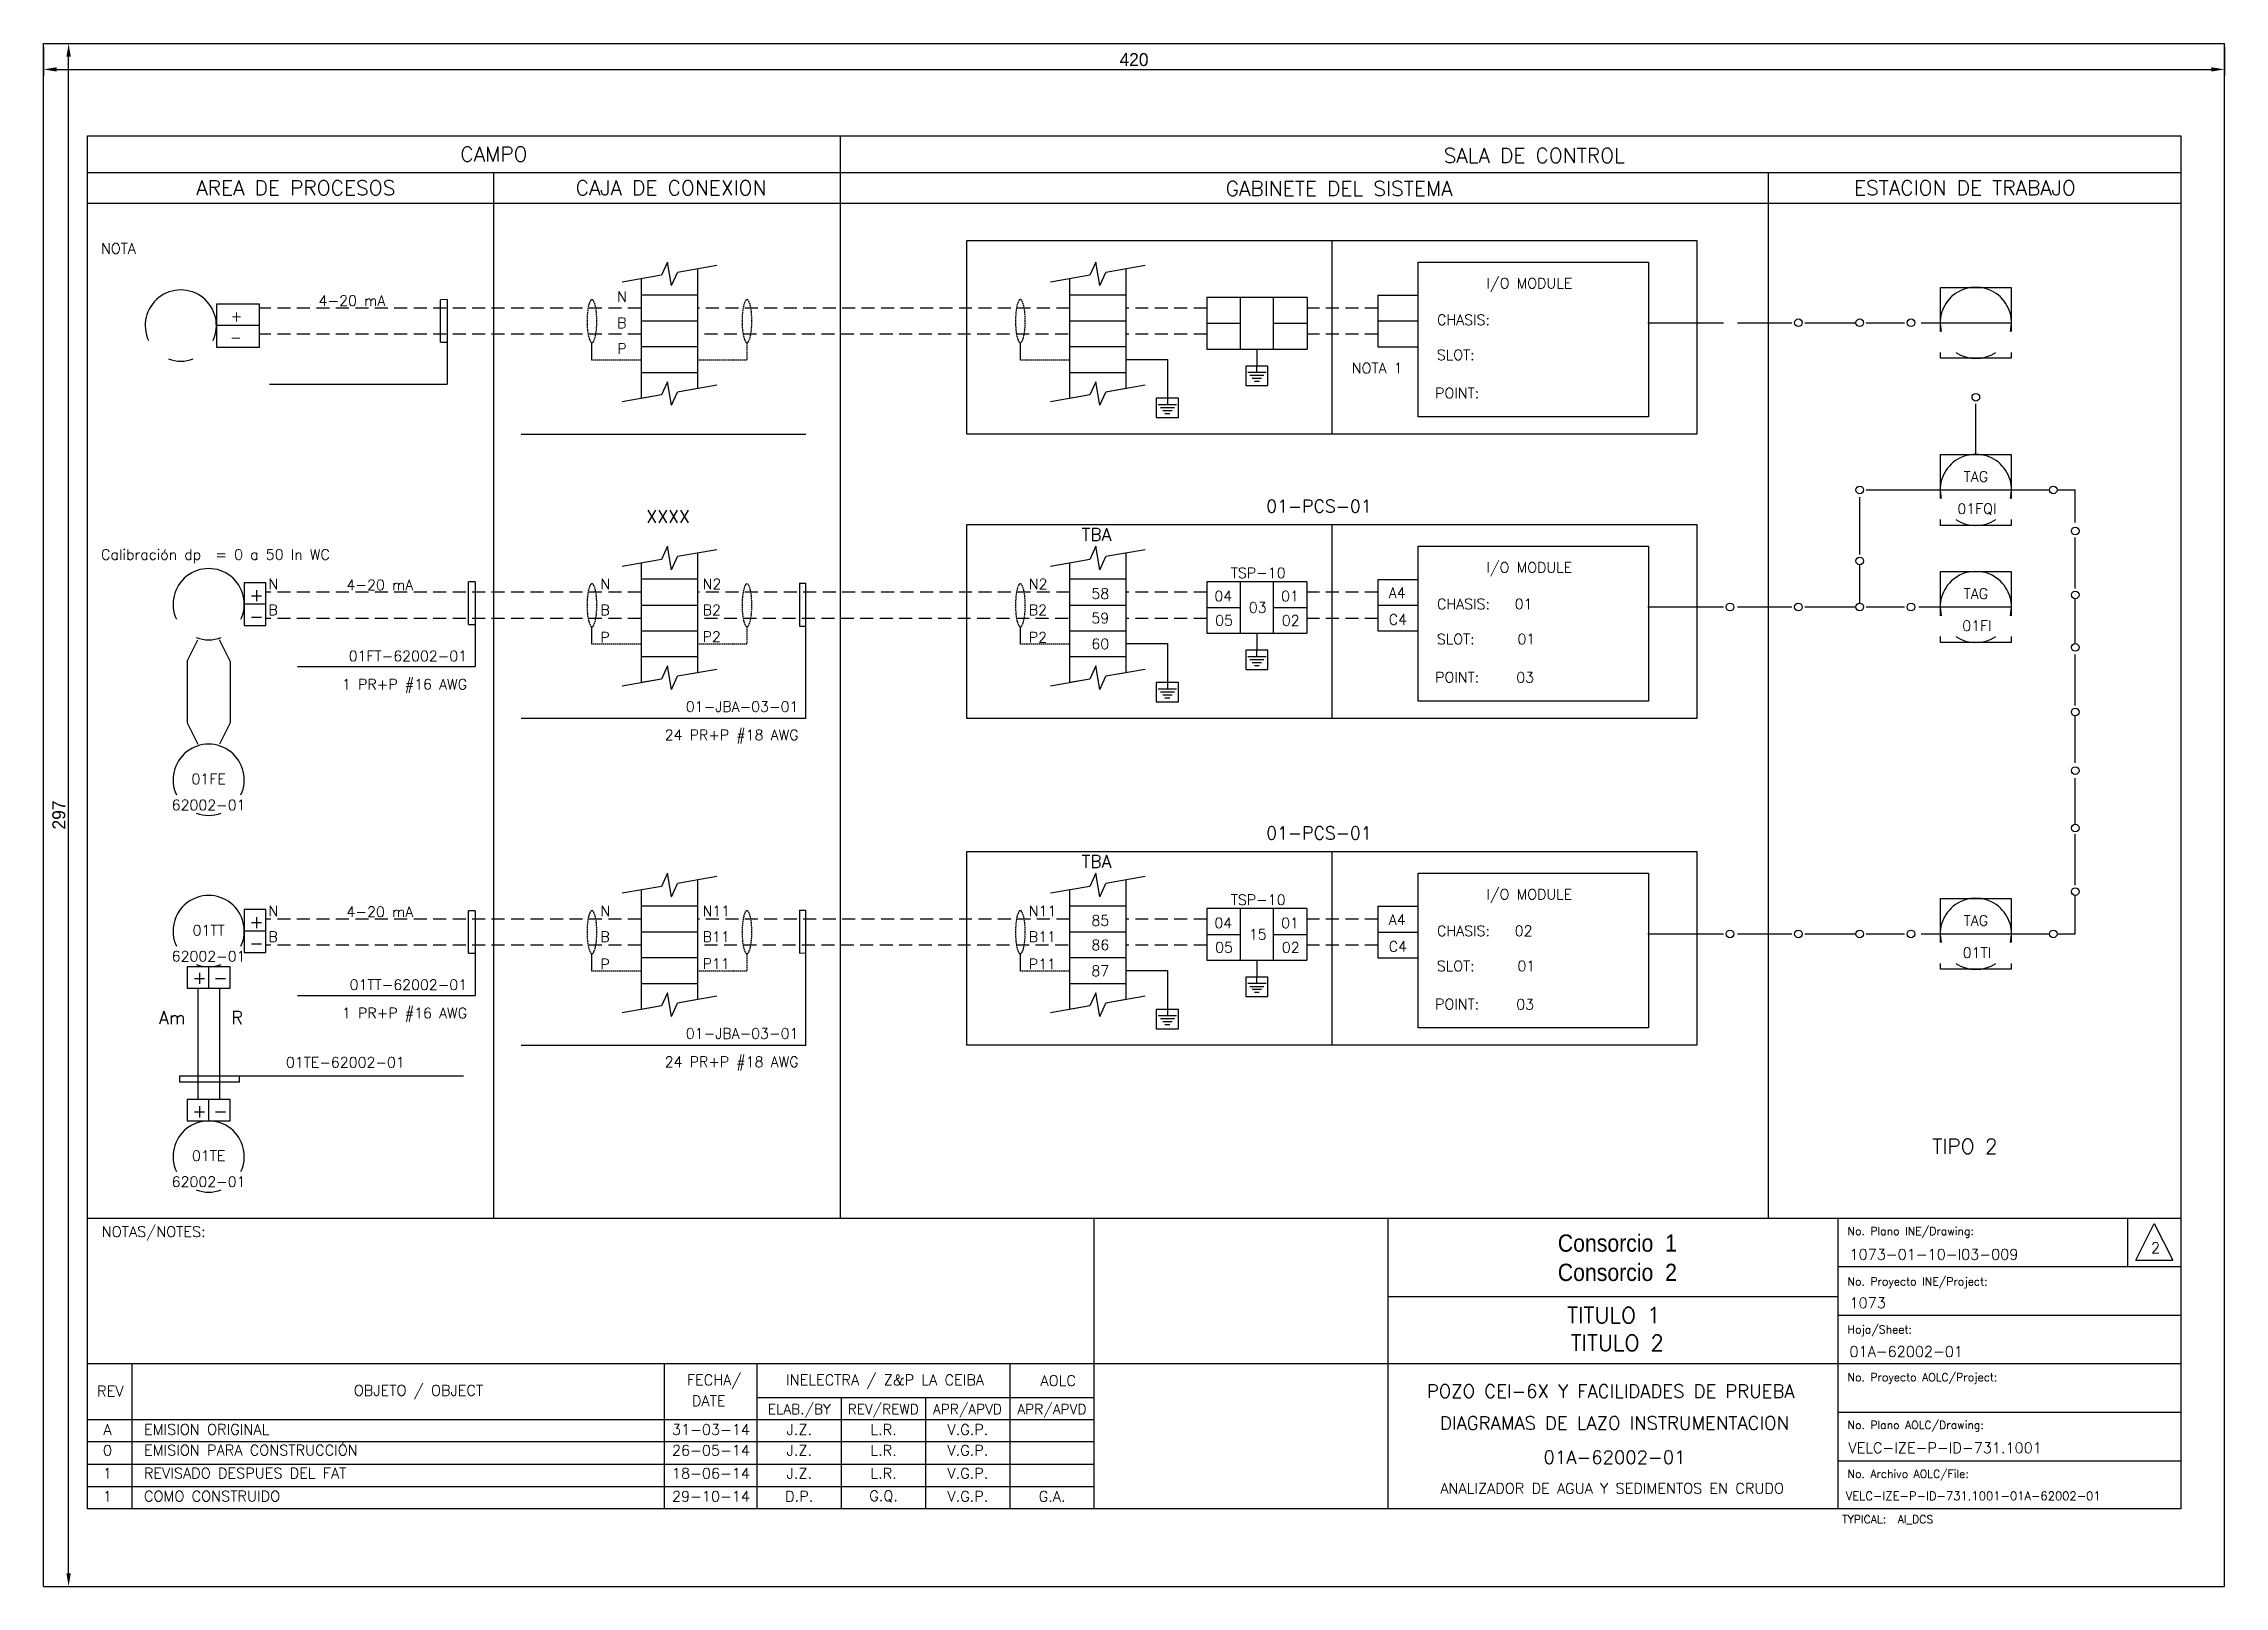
# Model space of a CAD drawing. Header units: millimetres. Extents: x 10 to 430, y 12 to 309.
import ezdxf
from ezdxf.enums import TextEntityAlignment as Align

# ---------------------------------------------------------------- set-up
doc = ezdxf.new("R2010")
doc.units = ezdxf.units.MM
doc.linetypes.add('HIDDEN', pattern=[0.375, 0.25, -0.125])
doc.layers.add('ATRIB-SELLO', color=7, linetype='Continuous')
doc.layers.add('DIM', color=7, linetype='Continuous')
doc.styles.add('100', font='ROMANS', dxfattribs={"height": 2.44})
doc.styles.add('120', font='ROMANS.shx', dxfattribs={"height": 2.848})
doc.styles.add('SIMPLEX', font='SIMPLEX.SHX')
doc.styles.add('style4', font='swissck.ttf')
doc.dimstyles.new('ISO-25', dxfattribs={"dimtxt": 2.5, "dimasz": 2.5, "dimexe": 1.25, "dimexo": 0.625, "dimtad": 1, "dimtxsty": 'Standard', "dimcen": 2.5, "dimadec": 0, "dimazin": 0, "dimtfac": 1, "dimtmove": 0, "dimatfit": 3, "dimfxl": 1, "dimarcsym": 0})

# ---------------------------------------------------------------- blocks, each defined once
blk = doc.blocks.new('CONR3_1')
at = {"layer": 'DIM', "linetype": 'HIDDEN'}
for p, q in [((9.46, 0), (0, 0)), ((9.46, 3.37), (9.46, 0))]:
    blk.add_line(p, q, dxfattribs=at)
blk.add_lwpolyline([(9.46, 3.37, -0.273919), (9.2, 3.53, -0.069643), (8.8, 4.58, -0.03238), (8.61, 5.8, -0.023444), (8.53, 7.5, -0.023444), (8.61, 9.2, -0.03238), (8.8, 10.42, -0.069643), (9.2, 11.47, -0.273919), (9.46, 11.62, -0.273919), (9.73, 11.47, -0.069643), (10.13, 10.42, -0.03238), (10.32, 9.2, -0.023444), (10.4, 7.5, -0.023444), (10.32, 5.8, -0.03238), (10.13, 4.58, -0.069643), (9.73, 3.53, -0.273919)], format="xyb", close=True, dxfattribs=at)
at = {"style": '100'}
for tag, p in [('D01', (0.91, 10.59)), ('D02', (0.91, 5.61)), ('D03', (0.91, 0.45))]:
    blk.add_attdef(tag, p, '', height=2, dxfattribs=at)
at = {"style": '100', "flags": 1}
for tag, p in [('SENAL', (9.36, -3.42)), ('NIVEL', (9.36, -7.29))]:
    blk.add_attdef(tag, text='', height=2.44, dxfattribs=at).set_placement(p, align=Align.CENTER)
blk = doc.blocks.new('CONL3_1')
at = {"color": 1}
blk.add_line((-9.46, 0), (-9.46, 3.37), dxfattribs=at)
at = {"color": 1, "linetype": 'HIDDEN'}
blk.add_line((0, 0), (-9.46, 0), dxfattribs=at)
blk.add_lwpolyline([(-9.46, 3.37, 0.273919), (-9.2, 3.53, 0.069643), (-8.8, 4.58, 0.03238), (-8.61, 5.8, 0.023444), (-8.53, 7.5, 0.023444), (-8.61, 9.2, 0.03238), (-8.8, 10.42, 0.069643), (-9.2, 11.47, 0.273919), (-9.46, 11.62, 0.273919), (-9.73, 11.47, 0.069643), (-10.13, 10.42, 0.03238), (-10.32, 9.2, 0.023444), (-10.4, 7.5, 0.023444), (-10.32, 5.8, 0.03238), (-10.13, 4.58, 0.069643), (-9.73, 3.53, 0.273919)], format="xyb", close=True, dxfattribs=at)
at = {"color": 1, "style": '100'}
for tag, p in [('D01', (-7.84, 10.59)), ('D02', (-7.84, 5.61)), ('D03', (-7.84, 0.35))]:
    blk.add_attdef(tag, p, '', height=2, dxfattribs=at)
blk = doc.blocks.new('PLC_DISPLAY')
blk.add_line((0, 0), (13.72, 0))
for points in [[(0.04, -1.68), (0.04, 6.82), (13.68, 6.82), (13.68, -1.68)], [(13.68, -5.7), (13.68, -6.82), (0.04, -6.82), (0.04, -5.7)]]:
    blk.add_lwpolyline(points)
for start, end in [(345.7841, 194.2159), (236.1258, 303.8742)]:
    blk.add_arc((6.86, 0), 6.86, start, end)
at = {"style": '100'}
for tag, p in [('TAG1', (6.87, 1.56)), ('SUBTAG1', (7.08, -4.62))]:
    blk.add_attdef(tag, text='', height=2, dxfattribs=at).set_placement(p, align=Align.CENTER)
blk = doc.blocks.new('CONR2_1')
at = {"style": '100'}
for tag, p in [('D01', (0.49, 0.59)), ('D02', (0.49, -4.39))]:
    blk.add_attdef(tag, p, '', height=2, dxfattribs=at)
at = {"style": '100', "flags": 1}
for tag, p in [('SENAL', (4.67, -10.61)), ('NIVEL', (4.67, -14.49))]:
    blk.add_attdef(tag, text='', height=2.44, dxfattribs=at).set_placement(p, align=Align.CENTER)
blk = doc.blocks.new('CAB_2')
blk.add_line((-1.26, 6.77), (0, 6.77))
at = {"layer": 'DIM'}
for p, q in [((-1.26, 6.77), (-1.26, -1.49)), ((0, -19.23), (0, 6.77)), ((-1.26, -1.49), (0, -1.48)), ((-54.86, -19.23), (0, -19.23))]:
    blk.add_line(p, q, dxfattribs=at)
at = {"style": '100'}
for tag, p in [('TAG', (-1.45, -17.98)), ('SUBTAG', (-1.4, -23.43))]:
    blk.add_attdef(tag, text='', height=2, dxfattribs=at).set_placement(p, align=Align.RIGHT)
at = {"style": '100', "flags": 1}
for tag, p in [('SENAL', (-6.39, -27.21)), ('NIVEL', (-6.39, -31.14))]:
    blk.add_attdef(tag, text='', height=2.44, dxfattribs=at).set_placement(p, align=Align.CENTER)
blk = doc.blocks.new('CAB_1')
at = {"layer": 'DIM'}
for p, q in [((-1.26, -1.53), (-1.26, 6.66)), ((0, 6.66), (-1.26, 6.66)), ((0, 6.66), (0, -9.64)), ((-1.26, -1.53), (0, -1.53)), ((-34.19, -9.64), (0, -9.64))]:
    blk.add_line(p, q, dxfattribs=at)
at = {"style": '100'}
for tag, p in [('TAG', (-1.53, -8.59)), ('SUBTAG', (-1.53, -14.04))]:
    blk.add_attdef(tag, text='', height=2, dxfattribs=at).set_placement(p, align=Align.RIGHT)
at = {"style": '100', "flags": 1}
for tag, p in [('SENAL', (-6.35, -17.81)), ('NIVEL', (-6.35, -21.75))]:
    blk.add_attdef(tag, text='', height=2.44, dxfattribs=at).set_placement(p, align=Align.CENTER)
blk = doc.blocks.new('TB3_2')
for p, q in [((5.09, 8.86), (3.96, 6.32)), ((5.89, 4.32), (5.09, 8.86)), ((3.96, 6.32), (-3.61, 4.99)), ((0.03, 5.63), (0.03, -17.41)), ((5.89, 4.32), (7.02, 6.86)), ((14.59, 8.2), (7.02, 6.86)), ((10.96, -15.48), (10.96, 7.56)), ((10.96, 2.52), (0.03, 2.52)), ((0.03, -2.45), (10.96, -2.45)), ((0.03, -7.41), (10.96, -7.41)), ((0.03, -12.38), (10.96, -12.38)), ((3.96, -16.71), (-3.61, -18.05)), ((3.96, -16.71), (0.11, -17.39)), ((5.09, -14.17), (3.96, -16.71)), ((5.89, -18.71), (5.09, -14.17)), ((5.89, -18.71), (7.02, -16.17)), ((14.59, -14.84), (7.02, -16.17)), ((10.88, -15.49), (7.02, -16.17))]:
    blk.add_line(p, q)
at = {"style": '100'}
for tag, height, p in [('SUBTAG', 2.44, (5.22, 9.9)), ('D01', 2, (5.27, -1.26)), ('D02', 2, (5.27, -5.96)), ('D03', 2, (5.27, -10.94))]:
    blk.add_attdef(tag, text='', height=height, dxfattribs=at).set_placement(p, align=Align.CENTER)
at = {"style": '100', "flags": 1}
for tag, p in [('SENAL', (6.04, -20.6)), ('NIVEL', (6.04, -23.72))]:
    blk.add_attdef(tag, text='', height=2.44, dxfattribs=at).set_placement(p, align=Align.CENTER)
blk = doc.blocks.new('TB3')
for p, q in [((5.09, 8.86), (3.96, 6.32)), ((5.89, 4.32), (5.09, 8.86)), ((3.96, 6.32), (-3.61, 4.99)), ((0.03, 5.63), (0.03, -17.41)), ((5.89, 4.32), (7.02, 6.86)), ((14.59, 8.2), (7.02, 6.86)), ((10.96, -15.48), (10.96, 7.56)), ((10.96, 2.52), (0.03, 2.52)), ((0.03, -2.45), (10.96, -2.45)), ((0.03, -7.41), (10.96, -7.41)), ((0.03, -12.38), (10.96, -12.38)), ((3.96, -16.71), (-3.61, -18.05)), ((5.09, -14.17), (3.96, -16.71)), ((5.89, -18.71), (5.09, -14.17)), ((5.89, -18.71), (7.02, -16.17)), ((14.59, -14.84), (7.02, -16.17)), ((10.88, -15.49), (7.02, -16.17))]:
    blk.add_line(p, q)
at = {"style": '100'}
for tag, height, p in [('TAG', 2.44, (5.22, 13.39)), ('SUBTAG', 2.44, (5.22, 9.55)), ('D01', 2, (5.59, -1.26)), ('D02', 2, (5.59, -5.96)), ('D03', 2, (5.59, -10.94))]:
    blk.add_attdef(tag, text='', height=height, dxfattribs=at).set_placement(p, align=Align.CENTER)
at = {"style": '100', "flags": 1}
for tag, p in [('SENAL', (6.04, -20.6)), ('NIVEL', (6.04, -23.72))]:
    blk.add_attdef(tag, text='', height=2.44, dxfattribs=at).set_placement(p, align=Align.CENTER)
blk = doc.blocks.new('DCSDATA')
for p, q in [((0, 2.48), (7.61, 2.48)), ((0, 2.48), (0, -7.45)), ((0, -2.48), (7.61, -2.48)), ((0, -7.45), (7.61, -7.45))]:
    blk.add_line(p, q)
blk.add_lwpolyline([(52.15, -20.93), (7.8, -20.93), (7.8, 8.86), (52.15, 8.86)], close=True)
at = {"style": '100'}
for s, p in [('I/O MODULE', (20.89, 3.79)), ('CHASIS:', (11.4, -3.26)), ('SLOT:', (11.36, -10.01)), ('POINT:', (11.03, -17.36))]:
    blk.add_text(s, height=2, dxfattribs=at).set_placement(p)
for tag, height, p in [('SYS_CAB_NO', 2.44, (-11.34, 15.37)), ('POINT_NO_1', 2, (3.73, -1.1)), ('POINT_NO_2', 2, (3.85, -6.24))]:
    blk.add_attdef(tag, text='', height=height, dxfattribs=at).set_placement(p, align=Align.CENTER)
for tag, p in [('D01', (26.37, -3.24)), ('D02', (26.89, -10)), ('D03', (26.66, -17.39))]:
    blk.add_attdef(tag, p, '', height=2, dxfattribs=at)
at = {"style": '100', "flags": 1}
for tag, p in [('SENAL', (32.91, -28.81)), ('NIVEL', (32.91, -32.36))]:
    blk.add_attdef(tag, text='', height=2, dxfattribs=at).set_placement(p, align=Align.CENTER)
blk = doc.blocks.new('BLK001')
for start, end in [(335.0559, 204.9441), (249.6764, 290.3236)]:
    blk.add_arc((-6.86, 0), 6.86, start, end)
at = {"style": '100'}
for tag, p in [('TAG', (-6.87, -0.85)), ('SUBTAG', (-6.87, -5.85))]:
    blk.add_attdef(tag, text='', height=2, dxfattribs=at).set_placement(p, align=Align.CENTER)
at = {"style": '100', "flags": 1}
for tag, p in [('SENAL', (-6.09, -11.31)), ('NIVEL', (-6.09, -13.98))]:
    blk.add_attdef(tag, text='', height=2, dxfattribs=at).set_placement(p, align=Align.CENTER)
blk = doc.blocks.new('BLK004')
at = {"layer": 'DIM'}
for p, q in [((-1.47, 0), (-1.47, -1.26)), ((-1.47, 0), (53.2, 0)), ((10.09, -1.26), (10.09, 0)), ((10.09, -1.26), (-1.47, -1.26))]:
    blk.add_line(p, q, dxfattribs=at)
at = {"style": '100'}
for tag, p in [('TAG', (30.46, 1.58)), ('SUBTAG', (30.46, -3.87))]:
    blk.add_attdef(tag, text='', height=2, dxfattribs=at).set_placement(p, align=Align.CENTER)
at = {"style": '100', "flags": 1}
for tag, p in [('SENAL', (30.26, -7.65)), ('NIVEL', (30.26, -11.59))]:
    blk.add_attdef(tag, text='', height=2.44, dxfattribs=at).set_placement(p, align=Align.CENTER)
blk = doc.blocks.new('NOTAS')
at = {"style": 'SIMPLEX'}
blk.add_attdef('NOTA', (0, 0), '', height=2, dxfattribs=at)
at = {"style": 'SIMPLEX', "flags": 1}
for tag, p in [('SENAL', (0, -5.56)), ('NIVEL', (0, -8.43))]:
    blk.add_attdef(tag, p, '', height=2, dxfattribs=at)
blk = doc.blocks.new('TSP')
for p, q in [((0, 7.07), (0, -2.86)), ((19.3, 7.07), (0, 7.07)), ((6.43, 7.07), (6.43, -2.86)), ((12.87, -2.86), (12.87, 7.07)), ((19.3, 7.07), (19.3, -2.86)), ((0, 2.11), (6.43, 2.11)), ((12.87, 2.11), (19.3, 2.11)), ((0, -2.86), (19.3, -2.86)), ((9.65, -2.86), (9.65, -6.12)), ((7.89, -7.32), (11.42, -7.32)), ((8.32, -7.9), (10.99, -7.9)), ((9.65, -7.32), (9.65, -6.12)), ((8.75, -8.47), (10.55, -8.47)), ((9.18, -9.05), (10.12, -9.05))]:
    blk.add_line(p, q)
blk.add_lwpolyline([(7.5, -9.84), (11.75, -9.84), (11.75, -6.12), (7.5, -6.12)], close=True)
at = {"style": '100'}
for tag, p in [('TSP', (9.91, 7.77)), ('TSP1', (3.18, 3.3)), ('TSP3', (16.05, 3.3)), ('TSP2', (3.33, -1.39)), ('TSPTB', (9.81, 1.1)), ('TSP4', (16.17, -1.4))]:
    blk.add_attdef(tag, text='', height=2, dxfattribs=at).set_placement(p, align=Align.CENTER)
at = {"style": '100', "flags": 1}
for tag, p in [('SENAL', (10.15, -12.84)), ('NIVEL', (10.15, -15.95))]:
    blk.add_attdef(tag, text='', height=2.44, dxfattribs=at).set_placement(p, align=Align.CENTER)
blk = doc.blocks.new('*D15')
at = {"color": 0, "lineweight": -2, "transparency": 16777216}
for p, q in [((10.63, 307), (16.06, 307)), ((14.81, 12.5), (14.81, 304.5)), ((10.63, 10), (16.06, 10))]:
    blk.add_line(p, q, dxfattribs=at)
at = {"color": 0, "transparency": 16777216}
for points in [[(14.4, 304.5), (15.23, 304.5), (14.81, 307)], [(14.4, 12.5), (15.23, 12.5), (14.81, 10)]]:
    blk.add_solid(points, dxfattribs=at)
at = {"layer": 'Defpoints', "color": 0, "transparency": 16777216}
for p in [(10, 307), (14.81, 307), (10, 10)]:
    blk.add_point(p, dxfattribs=at)
at = {"color": 0, "transparency": 16777216, "insert": (12.94, 158.5), "char_height": 2.5, "attachment_point": 5, "rotation": 90}
blk.add_mtext('297', dxfattribs=at)
blk = doc.blocks.new('*D16')
at = {"color": 0, "lineweight": -2, "transparency": 16777216}
for p, q in [((10, 306.37), (10, 300.79)), ((430, 306.37), (430, 300.79)), ((12.5, 302.04), (427.5, 302.04))]:
    blk.add_line(p, q, dxfattribs=at)
at = {"color": 0, "transparency": 16777216}
for points in [[(12.5, 302.45), (12.5, 301.62), (10, 302.04)], [(427.5, 302.45), (427.5, 301.62), (430, 302.04)]]:
    blk.add_solid(points, dxfattribs=at)
at = {"layer": 'Defpoints', "color": 0, "transparency": 16777216}
for p in [(10, 307), (430, 307), (430, 302.04)]:
    blk.add_point(p, dxfattribs=at)
at = {"color": 0, "transparency": 16777216, "insert": (220, 303.91), "char_height": 2.5, "attachment_point": 5}
blk.add_mtext('420', dxfattribs=at)
blk = doc.blocks.new('TX_AI_DCS')
for p, q in [((187.81, 232.43), (328.4, 232.43)), ((187.81, 195.14), (187.81, 232.43)), ((187.81, 232.43), (328.4, 232.43)), ((187.81, 195.14), (187.81, 232.43)), ((258.11, 232.43), (258.11, 195.14)), ((258.11, 232.43), (258.11, 195.14)), ((328.4, 232.43), (328.4, 195.14)), ((328.4, 232.43), (328.4, 195.14)), ((130.13, 228.27), (129, 225.73)), ((130.13, 228.27), (129, 225.73)), ((130.93, 223.73), (130.13, 228.27)), ((130.93, 223.73), (130.13, 228.27)), ((139.63, 227.61), (132.06, 226.27)), ((139.63, 227.61), (132.06, 226.27)), ((136, 203.93), (136, 226.97)), ((136, 203.93), (136, 226.97)), ((212.64, 228.27), (211.51, 225.73)), ((212.64, 228.27), (211.51, 225.73)), ((213.44, 223.73), (212.64, 228.27)), ((213.44, 223.73), (212.64, 228.27)), ((222.14, 227.61), (214.57, 226.27)), ((222.14, 227.61), (214.57, 226.27)), ((218.51, 203.93), (218.51, 226.97)), ((218.51, 203.93), (218.51, 226.97)), ((129, 225.73), (121.43, 224.4)), ((129, 225.73), (121.43, 224.4)), ((125.07, 225.04), (125.07, 202.01)), ((125.07, 225.04), (125.07, 202.01)), ((130.93, 223.73), (132.06, 226.27)), ((130.93, 223.73), (132.06, 226.27)), ((211.51, 225.73), (203.94, 224.4)), ((211.51, 225.73), (203.94, 224.4)), ((207.58, 225.04), (207.58, 202.01)), ((207.58, 225.04), (207.58, 202.01)), ((213.44, 223.73), (214.57, 226.27)), ((213.44, 223.73), (214.57, 226.27)), ((136, 221.93), (125.07, 221.93)), ((136, 221.93), (125.07, 221.93)), ((218.51, 221.93), (207.58, 221.93)), ((218.51, 221.93), (207.58, 221.93)), ((234.01, 221.45), (234.01, 211.52)), ((253.32, 221.45), (234.01, 221.45)), ((234.01, 221.45), (234.01, 211.52)), ((253.32, 221.45), (234.01, 221.45)), ((240.45, 221.45), (240.45, 211.52)), ((240.45, 221.45), (240.45, 211.52)), ((246.88, 211.52), (246.88, 221.45)), ((246.88, 211.52), (246.88, 221.45)), ((253.32, 221.45), (253.32, 211.52)), ((253.32, 221.45), (253.32, 211.52)), ((266.96, 221.89), (274.58, 221.89)), ((266.96, 221.89), (266.96, 211.96)), ((266.96, 221.89), (274.58, 221.89)), ((266.96, 221.89), (266.96, 211.96)), ((125.07, 216.96), (136, 216.96)), ((125.07, 216.96), (136, 216.96)), ((207.58, 216.96), (218.51, 216.96)), ((207.58, 216.96), (218.51, 216.96)), ((234.01, 216.48), (240.45, 216.48)), ((234.01, 216.48), (240.45, 216.48)), ((246.88, 216.48), (253.32, 216.48)), ((246.88, 216.48), (253.32, 216.48)), ((266.96, 216.93), (274.58, 216.93)), ((266.96, 216.93), (274.58, 216.93)), ((375.27, 216.58), (388.99, 216.58)), ((375.27, 216.58), (388.99, 216.58)), ((115.6, 209.41), (115.6, 212.78)), ((115.6, 209.41), (115.6, 212.78)), ((125.07, 212), (136, 212)), ((125.07, 212), (136, 212)), ((198.11, 209.41), (198.11, 212.78)), ((198.11, 209.41), (198.11, 212.78)), ((207.58, 212), (218.51, 212)), ((207.58, 212), (218.51, 212)), ((234.01, 211.52), (253.32, 211.52)), ((234.01, 211.52), (253.32, 211.52)), ((243.67, 211.52), (243.67, 208.26)), ((243.67, 211.52), (243.67, 208.26)), ((266.96, 211.96), (274.58, 211.96)), ((266.96, 211.96), (274.58, 211.96)), ((125.07, 207.03), (136, 207.03)), ((125.07, 207.03), (136, 207.03)), ((207.58, 207.03), (218.51, 207.03)), ((207.58, 207.03), (218.51, 207.03)), ((218.51, 209.51), (226.44, 209.51)), ((218.51, 209.51), (226.44, 209.51)), ((226.44, 209.51), (226.44, 200.85)), ((226.44, 209.51), (226.44, 200.85)), ((241.9, 207.06), (245.43, 207.06)), ((241.9, 207.06), (245.43, 207.06)), ((242.33, 206.48), (245, 206.48)), ((242.33, 206.48), (245, 206.48)), ((242.76, 205.91), (244.57, 205.91)), ((242.76, 205.91), (244.57, 205.91)), ((243.67, 207.06), (243.67, 208.26)), ((243.67, 207.06), (243.67, 208.26)), ((53.53, 204.74), (87.72, 204.74)), ((129, 202.7), (121.43, 201.36)), ((129, 202.7), (121.43, 201.36)), ((129, 202.7), (125.15, 202.02)), ((129, 202.7), (125.15, 202.02)), ((130.13, 205.24), (129, 202.7)), ((130.13, 205.24), (129, 202.7)), ((130.93, 200.7), (130.13, 205.24)), ((130.93, 200.7), (130.13, 205.24)), ((130.93, 200.7), (132.06, 203.24)), ((130.93, 200.7), (132.06, 203.24)), ((139.63, 204.57), (132.06, 203.24)), ((139.63, 204.57), (132.06, 203.24)), ((135.92, 203.92), (132.06, 203.24)), ((135.92, 203.92), (132.06, 203.24)), ((211.51, 202.7), (203.94, 201.36)), ((211.51, 202.7), (203.94, 201.36)), ((211.51, 202.7), (207.66, 202.02)), ((211.51, 202.7), (207.66, 202.02)), ((212.64, 205.24), (211.51, 202.7)), ((212.64, 205.24), (211.51, 202.7)), ((213.44, 200.7), (212.64, 205.24)), ((213.44, 200.7), (212.64, 205.24)), ((213.44, 200.7), (214.57, 203.24)), ((213.44, 200.7), (214.57, 203.24)), ((222.14, 204.57), (214.57, 203.24)), ((222.14, 204.57), (214.57, 203.24)), ((218.43, 203.92), (214.57, 203.24)), ((218.43, 203.92), (214.57, 203.24)), ((228.54, 202.05), (224.29, 202.05)), ((224.29, 202.05), (224.29, 198.32)), ((228.54, 202.05), (224.29, 202.05)), ((224.29, 202.05), (224.29, 198.32)), ((228.54, 198.32), (228.54, 202.05)), ((228.54, 198.32), (228.54, 202.05)), ((243.2, 205.33), (244.14, 205.33)), ((243.2, 205.33), (244.14, 205.33)), ((224.29, 198.32), (228.54, 198.32)), ((224.29, 198.32), (228.54, 198.32)), ((224.67, 200.85), (228.21, 200.85)), ((224.67, 200.85), (228.21, 200.85)), ((225.11, 200.27), (227.77, 200.27)), ((225.11, 200.27), (227.77, 200.27)), ((225.54, 199.69), (227.34, 199.69)), ((225.54, 199.69), (227.34, 199.69)), ((225.97, 199.12), (226.91, 199.12)), ((225.97, 199.12), (226.91, 199.12)), ((328.4, 195.14), (187.81, 195.14)), ((328.4, 195.14), (187.81, 195.14))]:
    blk.add_line(p, q)
at = {"linetype": 'Continuous'}
for p, q in [((43.28, 220.19), (43.28, 211.91)), ((47.42, 220.19), (43.28, 220.19)), ((47.42, 220.19), (43.28, 220.19)), ((51.56, 220.19), (47.42, 220.19)), ((51.56, 220.19), (47.42, 220.19)), ((51.56, 211.91), (51.56, 220.19)), ((47.42, 216.05), (43.28, 216.05)), ((47.42, 216.05), (43.28, 216.05)), ((51.56, 216.05), (47.42, 216.05)), ((51.56, 216.05), (47.42, 216.05)), ((318.93, 216.58), (333.55, 216.58)), ((318.93, 216.58), (333.55, 216.58)), ((336.26, 216.58), (346.72, 216.58)), ((349.19, 216.58), (359.04, 216.58)), ((349.19, 216.58), (359.04, 216.58)), ((361.01, 216.58), (368.41, 216.58)), ((361.01, 216.58), (368.41, 216.58)), ((371.6, 216.58), (375.27, 216.58)), ((371.6, 216.58), (375.27, 216.58)), ((43.28, 211.91), (47.42, 211.91)), ((43.28, 211.91), (47.42, 211.91)), ((47.42, 211.91), (51.56, 211.91)), ((47.42, 211.91), (51.56, 211.91))]:
    blk.add_line(p, q, dxfattribs=at)
at = {"linetype": 'HIDDEN', "ltscale": 10}
for p, q in [((125.04, 219.41), (51.56, 219.41)), ((125.04, 219.41), (51.56, 219.41)), ((207.55, 219.41), (136, 219.41)), ((207.55, 219.41), (136, 219.41)), ((234.01, 219.41), (218.62, 219.41)), ((234.01, 219.41), (218.62, 219.41)), ((266.96, 219.41), (253.32, 219.41)), ((266.96, 219.41), (253.32, 219.41)), ((125.04, 214.38), (51.56, 214.38)), ((125.04, 214.38), (51.56, 214.38)), ((207.29, 214.38), (136, 214.38)), ((207.29, 214.38), (136, 214.38)), ((234.01, 214.38), (218.51, 214.38)), ((234.01, 214.38), (218.51, 214.38)), ((266.96, 214.38), (253.32, 214.38)), ((266.96, 214.38), (253.32, 214.38))]:
    blk.add_line(p, q, dxfattribs=at)
for points in [[(319.11, 198.48), (274.76, 198.48), (274.76, 228.27), (319.11, 228.27)], [(319.11, 198.48), (274.76, 198.48), (274.76, 228.27), (319.11, 228.27)], [(241.51, 204.54), (245.77, 204.54), (245.77, 208.26), (241.51, 208.26)], [(241.51, 204.54), (245.77, 204.54), (245.77, 208.26), (241.51, 208.26)]]:
    blk.add_lwpolyline(points, close=True)
for points in [[(375.31, 214.89), (375.31, 223.4), (388.95, 223.4), (388.95, 214.89)], [(375.31, 214.89), (375.31, 223.4), (388.95, 223.4), (388.95, 214.89)], [(388.95, 210.88), (388.95, 209.76), (375.31, 209.76), (375.31, 210.88)], [(388.95, 210.88), (388.95, 209.76), (375.31, 209.76), (375.31, 210.88)]]:
    blk.add_lwpolyline(points)
for centre in [(347.96, 216.58), (359.78, 216.58), (359.78, 216.58), (369.65, 216.58), (369.65, 216.58)]:
    blk.add_circle(centre, 0.735)
for centre, start, end in [((36.42, 216.05), 335.0559, 204.9441), ((36.42, 216.05), 335.0559, 204.9441), ((382.13, 216.58), 345.7841, 194.2159), ((382.13, 216.58), 345.7841, 194.2159), ((382.13, 216.58), 236.1258, 303.8742), ((382.13, 216.58), 236.1258, 303.8742), ((36.42, 216.05), 249.6764, 290.3236), ((36.42, 216.05), 249.6764, 290.3236)]:
    blk.add_arc(centre, 6.86, start, end)
at = {"layer": 'DIM'}
for p, q in [((87.72, 221.04), (86.46, 221.03)), ((87.72, 221.04), (86.46, 221.03)), ((86.46, 212.85), (86.46, 221.03)), ((86.46, 212.85), (86.46, 221.03)), ((87.72, 221.04), (87.72, 204.74)), ((87.72, 221.04), (87.72, 204.74)), ((86.46, 212.85), (87.72, 212.85)), ((86.46, 212.85), (87.72, 212.85)), ((53.53, 204.74), (87.72, 204.74)), ((101.95, 195.15), (156.81, 195.15))]:
    blk.add_line(p, q, dxfattribs=at)
at = {"layer": 'DIM', "linetype": 'HIDDEN'}
for p, q in [((145.46, 212.78), (145.46, 209.41)), ((145.46, 212.78), (145.46, 209.41)), ((125.07, 209.41), (115.6, 209.41)), ((125.07, 209.41), (115.6, 209.41)), ((145.46, 209.41), (136, 209.41)), ((145.46, 209.41), (136, 209.41)), ((207.58, 209.41), (198.11, 209.41)), ((207.58, 209.41), (198.11, 209.41))]:
    blk.add_line(p, q, dxfattribs=at)
for points in [[(115.6, 212.78, 0.273919), (115.87, 212.94, 0.069643), (116.27, 213.99, 0.03238), (116.46, 215.21, 0.023444), (116.54, 216.91, 0.023444), (116.46, 218.61, 0.03238), (116.27, 219.83, 0.069643), (115.87, 220.88, 0.273919), (115.6, 221.04, 0.273919), (115.34, 220.88, 0.069643), (114.94, 219.83, 0.03238), (114.75, 218.61, 0.023444), (114.67, 216.91, 0.023444), (114.75, 215.21, 0.03238), (114.94, 213.99, 0.069643), (115.34, 212.94, 0.273919)], [(115.6, 212.78, 0.273919), (115.87, 212.94, 0.069643), (116.27, 213.99, 0.03238), (116.46, 215.21, 0.023444), (116.54, 216.91, 0.023444), (116.46, 218.61, 0.03238), (116.27, 219.83, 0.069643), (115.87, 220.88, 0.273919), (115.6, 221.04, 0.273919), (115.34, 220.88, 0.069643), (114.94, 219.83, 0.03238), (114.75, 218.61, 0.023444), (114.67, 216.91, 0.023444), (114.75, 215.21, 0.03238), (114.94, 213.99, 0.069643), (115.34, 212.94, 0.273919)], [(145.46, 212.78, -0.273919), (145.2, 212.94, -0.069643), (144.8, 213.99, -0.03238), (144.6, 215.21, -0.023444), (144.52, 216.91, -0.023444), (144.6, 218.61, -0.03238), (144.8, 219.83, -0.069643), (145.2, 220.88, -0.273919), (145.46, 221.04, -0.273919), (145.72, 220.88, -0.069643), (146.12, 219.83, -0.03238), (146.32, 218.61, -0.023444), (146.4, 216.91, -0.023444), (146.32, 215.21, -0.03238), (146.12, 213.99, -0.069643), (145.72, 212.94, -0.273919)], [(145.46, 212.78, -0.273919), (145.2, 212.94, -0.069643), (144.8, 213.99, -0.03238), (144.6, 215.21, -0.023444), (144.52, 216.91, -0.023444), (144.6, 218.61, -0.03238), (144.8, 219.83, -0.069643), (145.2, 220.88, -0.273919), (145.46, 221.04, -0.273919), (145.72, 220.88, -0.069643), (146.12, 219.83, -0.03238), (146.32, 218.61, -0.023444), (146.4, 216.91, -0.023444), (146.32, 215.21, -0.03238), (146.12, 213.99, -0.069643), (145.72, 212.94, -0.273919)], [(198.11, 212.78, 0.273919), (198.38, 212.94, 0.069643), (198.78, 213.99, 0.03238), (198.97, 215.21, 0.023444), (199.05, 216.91, 0.023444), (198.97, 218.61, 0.03238), (198.78, 219.83, 0.069643), (198.38, 220.88, 0.273919), (198.11, 221.04, 0.273919), (197.85, 220.88, 0.069643), (197.45, 219.83, 0.03238), (197.26, 218.61, 0.023444), (197.18, 216.91, 0.023444), (197.26, 215.21, 0.03238), (197.45, 213.99, 0.069643), (197.85, 212.94, 0.273919)], [(198.11, 212.78, 0.273919), (198.38, 212.94, 0.069643), (198.78, 213.99, 0.03238), (198.97, 215.21, 0.023444), (199.05, 216.91, 0.023444), (198.97, 218.61, 0.03238), (198.78, 219.83, 0.069643), (198.38, 220.88, 0.273919), (198.11, 221.04, 0.273919), (197.85, 220.88, 0.069643), (197.45, 219.83, 0.03238), (197.26, 218.61, 0.023444), (197.18, 216.91, 0.023444), (197.26, 215.21, 0.03238), (197.45, 213.99, 0.069643), (197.85, 212.94, 0.273919)]]:
    blk.add_lwpolyline(points, format="xyb", close=True, dxfattribs=at)
for s, style, p in [('I/O MODULE', '100', (287.86, 223.2)), ('I/O MODULE', '100', (287.86, 223.2)), ('+', '100', (46.03, 216.85)), ('+', '100', (46.03, 216.85)), ('4-20 mA', 'SIMPLEX', (62.97, 219.84)), ('4-20 mA', 'SIMPLEX', (62.97, 219.84)), ('N', 'SIMPLEX', (120.45, 220.6)), ('N', 'SIMPLEX', (120.45, 220.6)), ('B', 'SIMPLEX', (120.45, 215.56)), ('B', 'SIMPLEX', (120.45, 215.56)), ('CHASIS:', '100', (278.36, 216.15)), ('CHASIS:', '100', (278.36, 216.15)), ('-', '100', (45.93, 212.74)), ('-', '100', (45.93, 212.74)), ('P', 'SIMPLEX', (120.48, 210.6)), ('P', 'SIMPLEX', (120.48, 210.6)), ('SLOT:', '100', (278.32, 209.4)), ('SLOT:', '100', (278.32, 209.4)), ('NOTA 1', 'SIMPLEX', (261.96, 206.86)), ('NOTA 1', 'SIMPLEX', (261.96, 206.86)), ('POINT:', '100', (278, 202.05)), ('POINT:', '100', (278, 202.05))]:
    blk.add_text(s, height=2, dxfattribs=dict(style=style)).set_placement(p)
at = {"style": '100'}
for tag, height, p in [('SYS_CAB_NO', 2.44, (255.62, 234.78)), ('SYS_CAB_NO', 2.44, (255.62, 234.78)), ('JUNCTION_BOX', 2, (129.35, 233.11)), ('TB1', 2, (130.58, 229.38)), ('TSP', 2, (243.93, 222.14)), ('TSP', 2, (243.93, 222.14)), ('TAG1', 2, (36.73, 218.06)), ('BORNE1', 2, (129.95, 218.51)), ('TSP1', 2, (237.2, 217.68)), ('TSP1', 2, (237.2, 217.68)), ('TSP3', 2, (250.07, 217.68)), ('TSP3', 2, (250.07, 217.68)), ('POINT_NO_1', 2, (270.69, 218.31)), ('POINT_NO_1', 2, (270.69, 218.31)), ('TAG2', 2, (382.14, 218.14)), ('TAG2', 2, (382.14, 218.14)), ('BORNE2', 2, (129.95, 213.55)), ('TSP2', 2, (237.35, 212.99)), ('TSP2', 2, (237.35, 212.99)), ('TSPTB', 2, (243.82, 215.47)), ('TSPTB', 2, (243.82, 215.47)), ('TSP4', 2, (250.18, 212.98)), ('TSP4', 2, (250.18, 212.98)), ('POINT_NO_2', 2, (270.81, 213.17)), ('POINT_NO_2', 2, (270.81, 213.17)), ('SUBTAG1', 2, (36.85, 210.5)), ('BORNE3', 2, (129.95, 208.58)), ('SUBTAG2', 2, (382.35, 211.96)), ('SUBTAG2', 2, (382.35, 211.96)), ('MULTIC01', 2, (168.79, 206.75)), ('TAG', 2, (76.08, 200.77))]:
    blk.add_attdef(tag, text='', height=height, dxfattribs=at).set_placement(p, align=Align.CENTER)
for tag, p, height, style in [('CABINET2', (205.16, 228.47), 2.5, 'SIMPLEX'), ('T01', (210.9, 218.29), 2, '100'), ('T02', (210.9, 213.33), 2, '100'), ('M01', (293.33, 216.17), 2, '100'), ('M01', (293.33, 216.17), 2, '100'), ('PAR', (137.42, 210.52), 2, '100'), ('T03', (210.9, 208.36), 2, '100'), ('M02', (293.85, 209.41), 2, '100'), ('M02', (293.85, 209.41), 2, '100'), ('TAG', (70.18, 206.51), 2, '100'), ('CABLE_TIPO2', (157.47, 200.99), 2, '100'), ('M03', (293.62, 202.02), 2, '100'), ('M03', (293.62, 202.02), 2, '100')]:
    blk.add_attdef(tag, p, '', height=height, dxfattribs=dict(style=style))
blk = doc.blocks.new('ATRIB')
for p, q in [((10, 10), (10, 307)), ((10, 307), (430, 307)), ((430, 10), (430, 307)), ((10, 10), (10, 290)), ((411.431, 71.573), (411.431, 80.91)), ((412.952, 72.776), (416.452, 79.862)), ((416.452, 79.862), (420.065, 72.776)), ((355.63, 71.573), (421.586, 71.573)), ((412.952, 72.776), (420.065, 72.776)), ((355.627, 62.221), (421.586, 62.221)), ((355.622, 43.543), (421.586, 43.543)), ((355.619, 34.19), (421.586, 34.19)), ((10, 10), (430, 10))]:
    blk.add_line(p, q)
at = {"color": 4}
for p, q in [((18.456, 24.898), (18.456, 289.241)), ((18.456, 289.241), (421.586, 289.241)), ((421.586, 289.241), (421.586, 24.898)), ((18.456, 80.91), (421.586, 80.91)), ((212.337, 24.898), (212.337, 80.91)), ((268.937, 24.898), (268.953, 80.91)), ((355.616, 24.898), (355.633, 80.91)), ((268.948, 65.831), (355.628, 65.831)), ((18.456, 52.904), (421.586, 52.904)), ((27.03, 24.898), (27.03, 52.904)), ((147.415, 46.326), (212.337, 46.326)), ((18.456, 42.102), (212.337, 42.102)), ((421.586, 24.898), (18.456, 24.898))]:
    blk.add_line(p, q, dxfattribs=at)
at = {"color": 7}
for p, q in [((129.565, 24.898), (129.565, 52.904)), ((147.415, 24.898), (147.415, 52.904)), ((196.121, 24.898), (196.121, 52.904)), ((163.636, 24.898), (163.636, 46.326)), ((179.9, 24.898), (179.9, 46.326))]:
    blk.add_line(p, q, dxfattribs=at)
at = {"color": 1}
for p, q in [((18.456, 37.872), (212.337, 37.872)), ((18.456, 33.547), (212.337, 33.547)), ((18.456, 29.223), (212.337, 29.223))]:
    blk.add_line(p, q, dxfattribs=at)
at = {"style": 'SIMPLEX'}
for s, height, p in [('NOTAS/NOTES:', 2.04, (21.191, 77.258)), ('No. Plano INE/Drawing:', 1.53, (357.421, 77.633)), ('No. Proyecto INE/Project:', 1.53, (357.421, 67.934)), ('Hoja/Sheet:', 1.53, (357.42, 58.694)), ('No. Proyecto AOLC/Project:', 1.53, (357.421, 49.501)), ('No. Plano AOLC/Drawing:', 1.53, (357.421, 40.306)), ('No. Archivo AOLC/File:', 1.53, (357.421, 30.891))]:
    blk.add_text(s, height=height, dxfattribs=at).set_placement(p)
at = {"style": 'style4', "width": 1.072689}
for s, p in [('Consorcio  1', (301.629, 74.423)), ('Consorcio  2', (301.629, 68.786))]:
    blk.add_text(s, height=3.32512, dxfattribs=at).set_placement(p)
at = {"color": 6, "style": 'SIMPLEX'}
blk.add_text('TITULO 1', height=3.06, dxfattribs=at).set_placement((312.416, 60.666), align=Align.CENTER)
at = {"style": 'SIMPLEX'}
for s, height, p in [('FECHA/', 2.04, (139.139, 49.6)), ('INELECTRA / Z&P LA CEIBA', 2.04, (172.055, 49.6)), ('AOLC', 2.04, (205.403, 49.6)), ('REV', 2.04, (22.845, 47.577)), ('OBJETO / OBJECT', 2.04, (82.204, 47.577)), ('DATE', 2.04, (138.088, 45.712)), ('ELAB./BY', 1.938, (155.545, 43.972)), ('REV/REWD', 1.938, (171.704, 43.972)), ('APR/APVD', 1.938, (187.922, 43.972)), ('APR/APVD', 1.938, (204.193, 43.972))]:
    blk.add_text(s, height=height, dxfattribs=at).set_placement(p, align=Align.MIDDLE)
at = {"ltscale": 0.9, "style": 'SIMPLEX'}
blk.add_attdef('TITULO4', text='', height=2.04, dxfattribs=at).set_placement((312.085, 28.863), align=Align.MIDDLE)
at = {"layer": 'ATRIB-SELLO', "color": 6, "style": 'SIMPLEX'}
blk.add_text('TITULO 2', height=3.06, dxfattribs=at).set_placement((313.091, 55.332), align=Align.CENTER)
at = {"layer": 'ATRIB-SELLO', "style": 'SIMPLEX'}
blk.add_text('TYPICAL:', height=1.53, dxfattribs=at).set_placement((356.393, 22.146))
for tag, p, height in [('R', (415.871, 74.163), 2.04), ('PLANO-INE', (357.802, 72.888), 2.04), ('PRO-INE', (357.802, 63.561), 2.04), ('HOJA', (357.802, 54.179), 2.04), ('PRO-AOLC', (357.802, 44.897), 2.04), ('DESCRIPCION1', (29.327, 39.193), 2.04), ('DESCRIPCION2', (29.327, 35.194), 2.04), ('PLANO-AOLC', (357.599, 35.646), 2.04), ('DESCRIPCION3', (29.327, 30.769), 2.04), ('DESCRIPCION4', (29.327, 26.343), 2.04), ('NO-ARCHIVO', (357.076, 26.595), 1.632), ('TIPICO', (367.104, 22.146), 1.53)]:
    blk.add_attdef(tag, p, '', height=height, dxfattribs=at)
at = {"layer": 'ATRIB-SELLO', "color": 6, "style": 'SIMPLEX'}
for tag, p in [('TITULO1', (311.811, 47.561)), ('TITULO2', (312.543, 41.439)), ('TITULO3', (312.543, 34.842))]:
    blk.add_attdef(tag, text='', height=2.55, dxfattribs=at).set_placement(p, align=Align.MIDDLE)
at = {"layer": 'ATRIB-SELLO', "style": 'SIMPLEX'}
for tag, p in [('REV1', (22.304, 40.176)), ('FECHA1', (138.529, 40.176)), ('ELABORO1', (155.526, 40.176)), ('VERIFICO1', (171.768, 40.176)), ('APROBO1', (188.011, 40.176)), ('AOL1', (204.229, 40.176)), ('REV2', (22.304, 36.178)), ('FECHA2', (138.529, 36.178)), ('ELABORO2', (155.526, 36.178)), ('VERIFICO2', (171.768, 36.178)), ('APROBO2', (188.011, 36.178)), ('AOL2', (204.229, 36.178)), ('REV3', (22.304, 31.752)), ('FECHA3', (138.529, 31.752)), ('ELABORO3', (155.526, 31.752)), ('VERIFICO3', (171.768, 31.752)), ('APROBO3', (188.011, 31.752)), ('AOL3', (204.229, 31.752)), ('REV4', (22.304, 27.326)), ('FECHA4', (138.529, 27.326)), ('ELABORO4', (155.526, 27.326)), ('VERIFICO4', (171.768, 27.326)), ('APROBO4', (188.011, 27.326)), ('AOL4', (204.229, 27.326))]:
    blk.add_attdef(tag, text='', height=2.04, dxfattribs=at).set_placement(p, align=Align.MIDDLE)
dim = blk.add_linear_dim(base=(14.812, 307), p1=(10, 10), p2=(10, 307), angle=90, dimstyle='ISO-25')
dim.commit()
dim.dimension.update_dxf_attribs({"geometry": '*D15', "text_midpoint": (12.937, 158.5)})
dim = blk.add_linear_dim(base=(430, 302.037), p1=(10, 307), p2=(430, 307), dimstyle='ISO-25')
dim.commit()
dim.dimension.update_dxf_attribs({"geometry": '*D16', "text_midpoint": (220, 303.912)})

msp = doc.modelspace()

# ---------------------------------------------------------------- linework, layer by layer
for p, q in [((163.38, 290.83), (163.38, 82.5)), ((421.59, 283.73), (18.46, 283.73)), ((96.64, 283.73), (96.64, 82.5)), ((342.12, 283.73), (342.12, 82.5)), ((421.59, 277.79), (18.46, 277.79)), ((258.11, 215.98), (258.11, 178.69)), ((37.65, 189.67), (39.72, 193.81)), ((45.93, 189.67), (43.86, 193.81)), ((37.65, 189.67), (37.65, 177.86)), ((45.93, 189.67), (45.93, 177.86)), ((218.51, 193.07), (226.44, 193.07)), ((226.44, 193.07), (226.44, 184.4)), ((129, 186.25), (125.15, 185.57)), ((224.67, 184.4), (228.21, 184.4)), ((225.11, 183.82), (227.77, 183.82)), ((225.54, 183.25), (227.34, 183.25)), ((225.97, 182.67), (226.91, 182.67)), ((37.65, 177.86), (39.72, 173.72)), ((45.93, 177.86), (43.86, 173.72)), ((258.11, 153.05), (258.11, 115.76)), ((39.72, 126.74), (39.72, 105.33)), ((43.86, 126.74), (43.86, 105.33)), ((218.51, 130.14), (226.44, 130.14)), ((226.44, 130.14), (226.44, 121.47)), ((129, 123.32), (125.15, 122.64)), ((224.67, 121.47), (228.21, 121.47)), ((225.11, 120.89), (227.77, 120.89)), ((225.54, 120.32), (227.34, 120.32)), ((225.97, 119.74), (226.91, 119.74))]:
    msp.add_line(p, q)
at = {"linetype": 'Continuous'}
for p, q in [((382.13, 229.49), (382.13, 239.27)), ((361.01, 222.67), (375.27, 222.67)), ((388.99, 222.67), (396.31, 222.67)), ((397.78, 222.67), (401.28, 222.67)), ((401.28, 216.37), (401.28, 222.67)), ((359.78, 210.24), (359.78, 221.3)), ((401.28, 203.68), (401.28, 213.53)), ((359.78, 200.87), (359.78, 208.27)), ((48.65, 204.81), (48.65, 196.54)), ((52.79, 204.81), (48.65, 204.81)), ((52.79, 196.54), (52.79, 204.81)), ((401.28, 193.08), (401.28, 201.71)), ((52.79, 200.67), (48.65, 200.67)), ((318.93, 200.13), (333.55, 200.13)), ((336.26, 200.13), (346.72, 200.13)), ((349.19, 200.13), (359.04, 200.13)), ((361.01, 200.13), (368.41, 200.13)), ((371.13, 200.13), (375.27, 200.13)), ((48.65, 196.54), (52.79, 196.54)), ((401.28, 181.14), (401.28, 190.99)), ((401.28, 170.13), (401.28, 179.17)), ((401.28, 158.31), (401.28, 167.15)), ((401.28, 146.57), (401.28, 156.42)), ((401.28, 137.2), (401.28, 144.6)), ((52.79, 141.88), (48.65, 141.88)), ((48.65, 141.88), (48.65, 133.6)), ((52.79, 133.6), (52.79, 141.88)), ((52.79, 137.74), (48.65, 137.74)), ((318.93, 137.2), (333.55, 137.2)), ((336.26, 137.2), (346.72, 137.2)), ((349.19, 137.2), (359.04, 137.2)), ((361.01, 137.2), (368.41, 137.2)), ((371.6, 137.2), (375.27, 137.2)), ((388.99, 137.2), (396.31, 137.2)), ((397.78, 137.2), (401.28, 137.2)), ((37.65, 130.88), (37.65, 126.74)), ((45.93, 130.88), (37.65, 130.88)), ((41.79, 126.74), (41.79, 130.88)), ((45.93, 126.74), (45.93, 130.88)), ((48.65, 133.6), (52.79, 133.6)), ((37.65, 126.74), (45.93, 126.74)), ((45.93, 105.33), (37.65, 105.33)), ((37.65, 105.33), (37.65, 101.19)), ((41.79, 101.19), (41.79, 105.33)), ((45.93, 101.19), (45.93, 105.33)), ((37.65, 101.19), (45.93, 101.19))]:
    msp.add_line(p, q, dxfattribs=at)
at = {"linetype": 'HIDDEN', "ltscale": 10}
for p, q in [((125.04, 202.96), (52.79, 202.96)), ((207.55, 202.96), (136, 202.96)), ((234.01, 202.96), (218.62, 202.96)), ((266.96, 202.96), (253.32, 202.96)), ((125.04, 197.93), (52.79, 197.93)), ((207.29, 197.93), (136, 197.93)), ((234.01, 197.93), (218.51, 197.93)), ((266.96, 197.93), (253.32, 197.93)), ((125.04, 140.03), (52.79, 140.03)), ((207.55, 140.03), (136, 140.03)), ((234.01, 140.03), (218.62, 140.03)), ((266.96, 140.03), (253.32, 140.03)), ((125.04, 135), (52.79, 135)), ((207.29, 135), (136, 135)), ((234.01, 135), (218.51, 135)), ((266.96, 135), (253.32, 135))]:
    msp.add_line(p, q, dxfattribs=at)
for points in [[(187.81, 215.98), (328.4, 215.98), (328.4, 178.69), (187.81, 178.69)], [(224.29, 181.88), (228.54, 181.88), (228.54, 185.6), (224.29, 185.6)], [(187.81, 153.05), (328.4, 153.05), (328.4, 115.76), (187.81, 115.76)], [(224.29, 118.95), (228.54, 118.95), (228.54, 122.67), (224.29, 122.67)]]:
    msp.add_lwpolyline(points, close=True)
for centre in [(382.13, 240.5), (359.78, 222.67), (397.05, 222.67), (401.28, 214.76), (359.78, 209), (401.28, 202.45), (334.78, 200.13), (347.96, 200.13), (359.78, 200.13), (369.65, 200.13), (401.28, 192.35), (401.28, 179.91), (401.28, 168.63), (401.28, 157.57), (401.28, 145.34), (334.78, 137.2), (347.96, 137.2), (359.78, 137.2), (369.65, 137.2), (397.05, 137.2)]:
    msp.add_circle(centre, 0.735)

# ---------------------------------------------------------------- block references
for name, p, values in [('ATRIB', (0, 1.59), {'TITULO1': 'POZO CEI-6X Y FACILIDADES DE PRUEBA', 'TITULO2': 'DIAGRAMAS DE LAZO INSTRUMENTACION', 'TITULO3': '01A-62002-01', 'TITULO4': 'ANALIZADOR DE AGUA Y SEDIMENTOS EN CRUDO', 'R': '2', 'PLANO-INE': '1073-01-10-I03-009', 'PRO-INE': '1073', 'HOJA': '01A-62002-01', 'PLANO-AOLC': 'VELC-IZE-P-ID-731.1001', 'NO-ARCHIVO': 'VELC-IZE-P-ID-731.1001-01A-62002-01', 'REV1': 'A', 'DESCRIPCION1': 'EMISION ORIGINAL', 'FECHA1': '31-03-14', 'ELABORO1': 'J.Z.', 'VERIFICO1': 'L.R.', 'APROBO1': 'V.G.P.', 'REV2': '0', 'DESCRIPCION2': 'EMISION PARA CONSTRUCCIÓN', 'FECHA2': '26-05-14', 'ELABORO2': 'J.Z.', 'VERIFICO2': 'L.R.', 'APROBO2': 'V.G.P.', 'REV3': '1', 'DESCRIPCION3': 'REVISADO DESPUES DEL FAT', 'FECHA3': '18-06-14', 'ELABORO3': 'J.Z.', 'VERIFICO3': 'L.R.', 'APROBO3': 'V.G.P.', 'REV4': '1', 'DESCRIPCION4': 'COMO CONSTRUIDO', 'FECHA4': '29-10-14', 'ELABORO4': 'D.P.', 'VERIFICO4': 'G.Q.', 'APROBO4': 'V.G.P.', 'AOL4': 'G.A.', 'TIPICO': 'AI_DCS'}), ('PLC_DISPLAY', (375.27, 222.67), {'TAG1': 'TAG', 'SUBTAG1': '01FQI'}), ('DCSDATA', (266.96, 202.96), {'SYS_CAB_NO': '01-PCS-01', 'POINT_NO_1': 'A4', 'POINT_NO_2': 'C4', 'D01': '01', 'D02': '01', 'D03': '03'}), ('TB3_2', (207.55, 202.96), {'SUBTAG': 'TBA', 'D01': ' 58', 'D02': ' 59', 'D03': ' 60'}), ('NOTAS', (21.07, 209.23), {'NOTA': 'Calibración dp  = 0 a 50 In WC'}), ('TSP', (234.01, 197.93), {'TSP': 'TSP-10', 'TSPTB': '03', 'TSP1': '04', 'TSP2': '05', 'TSP3': '01', 'TSP4': '02'}), ('PLC_DISPLAY', (375.27, 200.13), {'TAG1': 'TAG', 'SUBTAG1': '01FI'}), ('CAB_1', (93.09, 198.29), {'TAG': '01FT-62002-01', 'SUBTAG': '1 PR+P #16 AWG'}), ('CAB_2', (156.81, 197.93), {'TAG': '01-JBA-03-01', 'SUBTAG': '24 PR+P #18 AWG'}), ('CONL3_1', (125.07, 192.96), {'D01': 'N', 'D02': 'B', 'D03': 'P'}), ('CONR3_1', (136, 192.96), {'D01': 'N2', 'D02': 'B2', 'D03': 'P2'}), ('CONL3_1', (207.58, 192.96), {'D01': 'N2', 'D02': 'B2', 'D03': 'P2'}), ('BLK001', (48.65, 166.86), {'TAG': '01FE', 'SUBTAG': '62002-01'}), ('DCSDATA', (266.96, 140.03), {'SYS_CAB_NO': '01-PCS-01', 'POINT_NO_1': 'A4', 'POINT_NO_2': 'C4', 'D01': '02', 'D02': '01', 'D03': '03'}), ('TB3_2', (207.55, 140.03), {'SUBTAG': 'TBA', 'D01': ' 85', 'D02': ' 86', 'D03': ' 87'}), ('BLK001', (48.65, 137.74), {'TAG': '01TT', 'SUBTAG': '62002-01'}), ('TSP', (234.01, 135), {'TSP': 'TSP-10', 'TSPTB': '15', 'TSP1': '04', 'TSP2': '05', 'TSP3': '01', 'TSP4': '02'}), ('PLC_DISPLAY', (375.27, 137.2), {'TAG1': 'TAG', 'SUBTAG1': '01TI'}), ('CAB_1', (93.09, 135), {'TAG': '01TT-62002-01', 'SUBTAG': '1 PR+P #16 AWG'}), ('CAB_2', (156.81, 135), {'TAG': '01-JBA-03-01', 'SUBTAG': '24 PR+P #18 AWG'}), ('CONL3_1', (125.07, 130.03), {'D01': 'N', 'D02': 'B', 'D03': 'P'}), ('CONR3_1', (136, 130.03), {'D01': 'N11', 'D02': 'B11', 'D03': 'P11'}), ('CONL3_1', (207.58, 130.03), {'D01': 'N11', 'D02': 'B11', 'D03': 'P11'}), ('BLK001', (48.65, 94.33), {'TAG': '01TE', 'SUBTAG': '62002-01'})]:
    msp.add_blockref(name, p).add_auto_attribs(values)
for name, p in [('TX_AI_DCS', (0, 38.26)), ('BLK001', (48.65, 200.67)), ('TB3', (125.04, 140.03))]:
    msp.add_blockref(name, p)
ref = msp.add_blockref('TB3', (125.04, 202.96))
ref.add_attrib('TAG', 'XXXX', dxfattribs={"color": 1, "height": 2.44, "style": '100'}).set_placement((130.26, 216.35), align=Align.CENTER)
ref = msp.add_blockref('CONR2_1', (52.79, 192.96))
ref.add_attrib('D01', 'N', (53.28, 203.55), dxfattribs={"height": 2, "style": '100'})
ref.add_attrib('D02', 'B', (53.28, 198.57), dxfattribs={"height": 2, "style": '100'})
ref = msp.add_blockref('CONR2_1', (52.79, 130.03))
ref.add_attrib('D01', 'N', (53.28, 140.62), dxfattribs={"height": 2, "style": '100'})
ref.add_attrib('D02', 'B', (53.28, 135.64), dxfattribs={"height": 2, "style": '100'})
ref = msp.add_blockref('BLK004', (37.65, 109.9))
ref.add_attrib('TAG', '01TE-62002-01', dxfattribs={"height": 2, "style": '100'}).set_placement((68.11, 111.47), align=Align.CENTER)

# ---------------------------------------------------------------- texts
at = {"style": '120'}
for s, p in [('CAMPO', (96.73, 285.88)), ('SALA DE CONTROL', (297.08, 285.64)), ('AREA DE PROCESOS', (58.56, 279.41)), ('CAJA DE CONEXION', (130.84, 279.41)), ('GABINETE DEL SISTEMA', (259.5, 279.26)), ('ESTACION DE TRABAJO', (380.02, 279.41)), ('TIPO 2', (380.02, 94.88))]:
    msp.add_text(s, height=2.848, dxfattribs=at).set_placement(p, align=Align.CENTER)
at = {"style": 'SIMPLEX'}
for s, height, p in [('+', 2.5, (49.63, 201.23)), ('4-20 mA', 2, (68.34, 203.39)), ('-', 2.5, (49.63, 197.12)), ('+', 2.5, (49.63, 138.3)), ('4-20 mA', 2, (68.34, 140.46)), ('-', 2.5, (49.63, 134.19)), ('+', 2.5, (38.66, 127.56)), ('-', 2.5, (42.69, 127.56)), ('Am', 2.5, (32.19, 119.8)), ('R', 2.5, (46.14, 119.8)), ('+', 2.5, (38.66, 101.86)), ('-', 2.5, (42.69, 101.86))]:
    msp.add_text(s, height=height, dxfattribs=at).set_placement(p)
msp.add_attdef('NOTA', (21.07, 268.14), '', height=2, dxfattribs=at)

doc.saveas('drawing.dxf')
